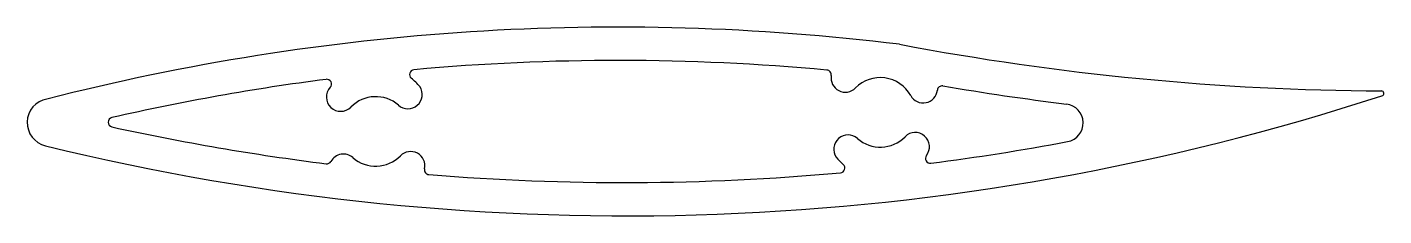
# Model space of a CAD drawing. Extents: x -30.5 to 41.9, y 3.8 to 13.9.
import ezdxf

# ---------------------------------------------------------------- set-up
doc = ezdxf.new("R2010")
doc.units = 0
doc.layers.get('0').update_dxf_attribs({"linetype": 'CONTINUOUS'})

msp = doc.modelspace()

# ---------------------------------------------------------------- linework, layer by layer
for centre, radius, start, end in [((1.067, -109.192), 123.103, 83.00569, 104.34733), ((42.671, 153.697), 143.196, 259.289, 269.63822), ((-9.832, 11.388), 0.254, 95.16463, 230.33916), ((1.067, -109.192), 121.325, 84.7412, 95.16463), ((12.163, 11.37), 0.254, 350.40614, 84.7412), ((1.067, -109.192), 121.325, 97.38704, 102.87444), ((-14.5, 10.875), 0.254, 317.02457, 97.38704), ((-12.265, 8.453), 3.559, 39.91264, 50.33916), ((13.165, 11.201), 0.762, 170.40614, 315.43466), ((15.029, 9.365), 1.854, 28.8986, 135.43466), ((1.471, 133.851), 130.01, 256.21556, 288.06777), ((-13.756, 10.182), 0.762, 137.02457, 315.43466), ((-11.892, 8.347), 1.854, 48.8986, 135.43466), ((-10.173, 10.318), 0.762, 228.8986, 33.31402), ((17.319, 10.629), 0.762, 208.8986, 354.00153), ((18.33, 10.523), 0.254, 80.35145, 174.00153), ((42.671, 153.697), 144.974, 260.35145, 262.98478), ((41.771, 10.377), 0.127, 279.60663, 92.04226), ((-29.217, 8.822), 1.27, 100.02962, 256.82751), ((24.841, 8.8), 1.016, 280.58543, 82.98478), ((-25.91, 8.836), 0.254, 102.87444, 257.6461), ((1.471, 133.851), 128.232, 257.6461, 262.83208), ((13.309, 7.394), 0.762, 48.8986, 213.31402), ((15.029, 9.365), 1.854, 228.8986, 315.43466), ((16.893, 7.529), 0.762, 322.11971, 135.43466), ((-10.029, 6.511), 0.762, 347.86382, 135.43466), ((1.471, 133.851), 128.232, 277.28313, 280.58543), ((-14.498, 6.873), 0.254, 262.83208, 330.6558), ((-13.612, 6.375), 0.762, 48.8986, 150.6558), ((-11.892, 8.347), 1.854, 228.8986, 315.43466), ((15.402, 9.258), 3.559, 219.91264, 228.70911), ((12.886, 6.394), 0.254, 275.20127, 48.70911), ((17.695, 6.905), 0.254, 142.11971, 277.28313), ((-9.035, 6.297), 0.254, 167.86382, 265.30371), ((1.368, 132.93), 127.313, 265.30371, 275.20127)]:
    msp.add_arc(centre, radius, start, end)

doc.saveas('drawing.dxf')
